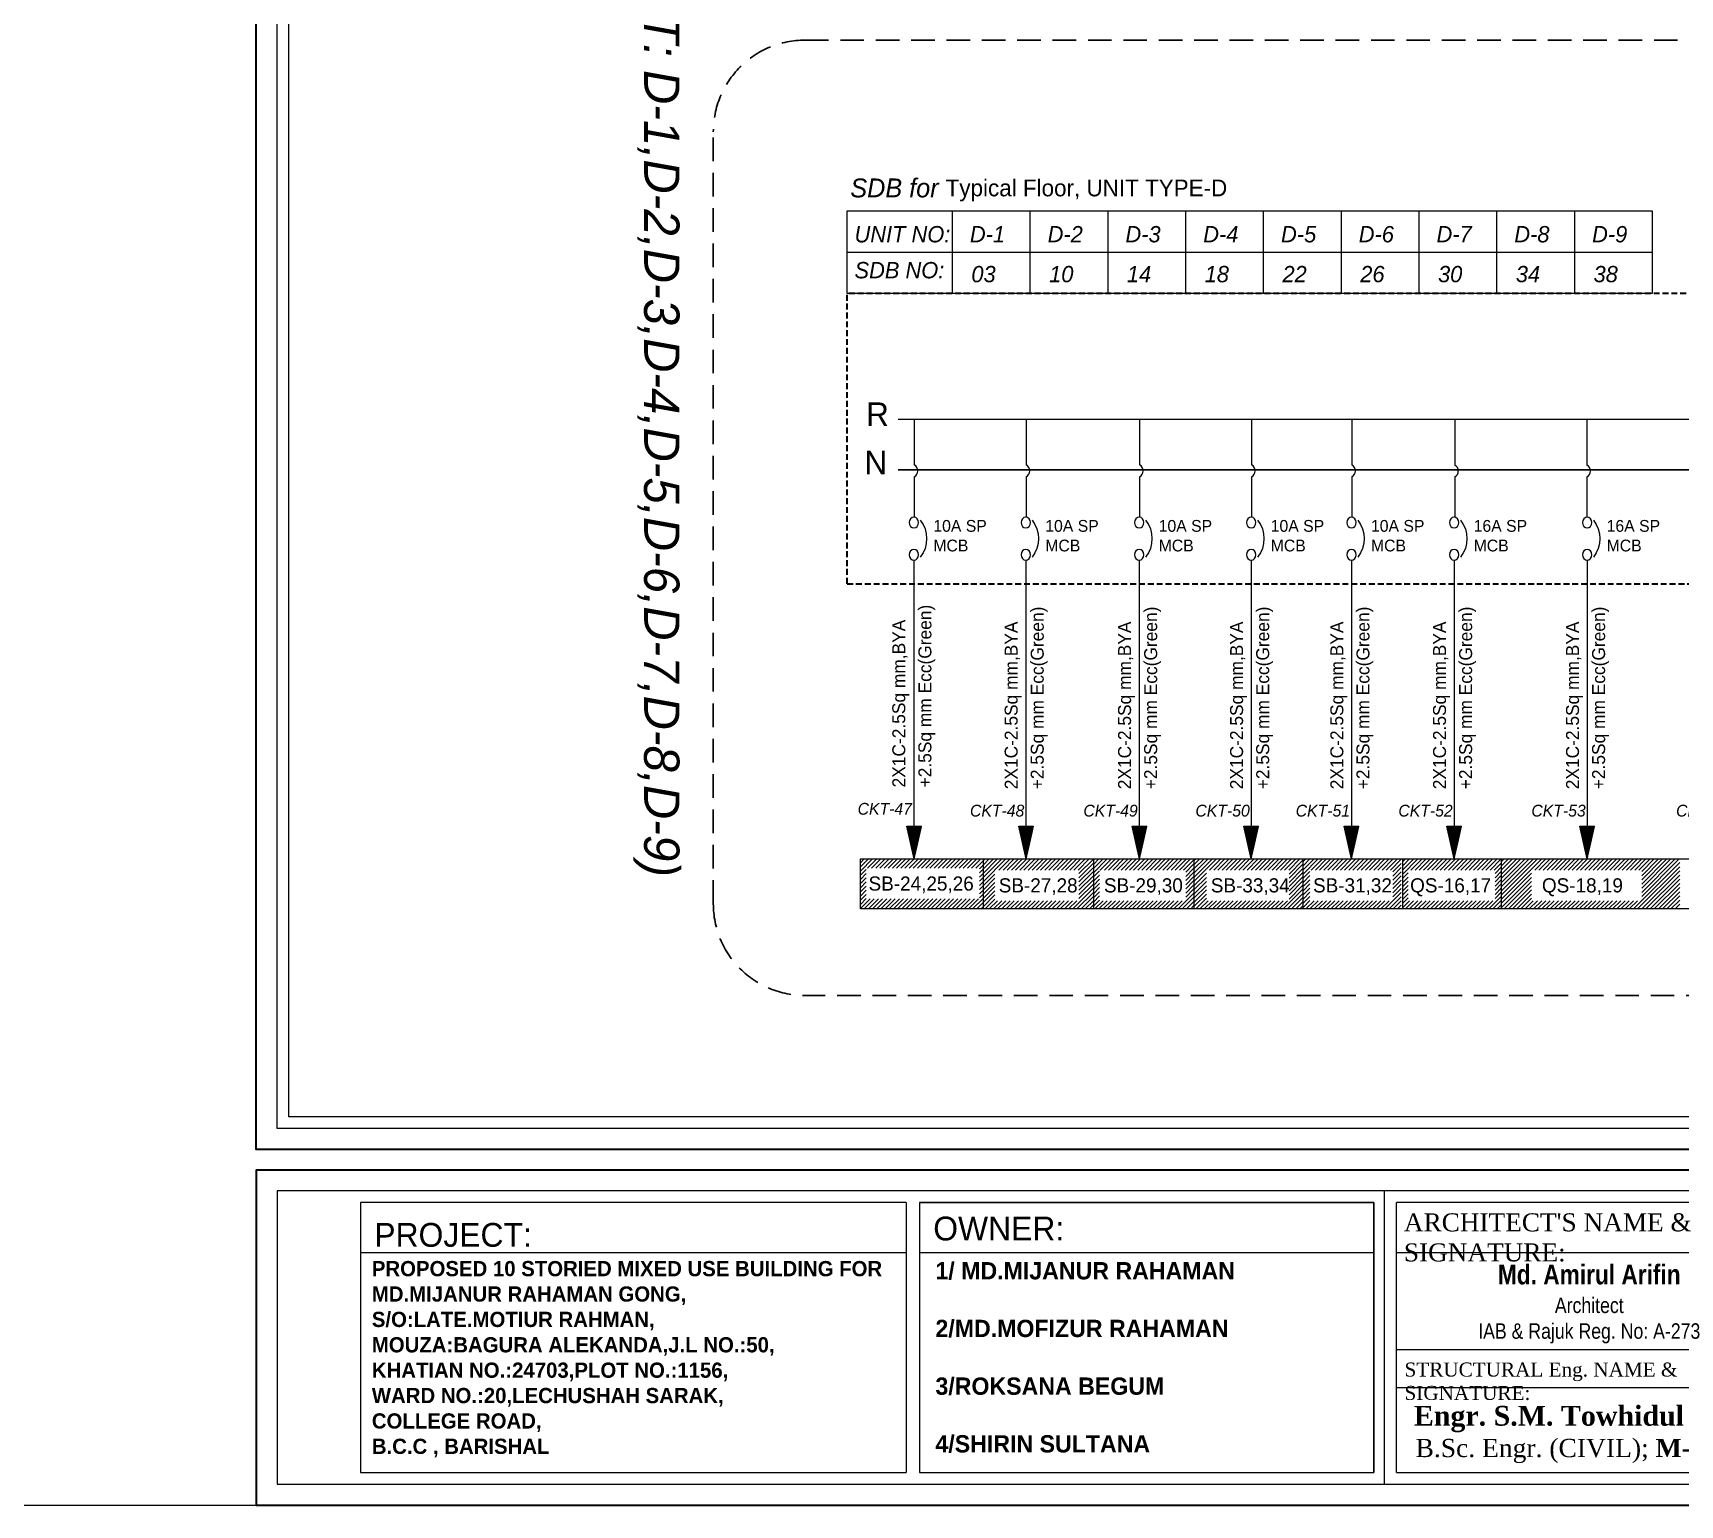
# Model space of a CAD drawing. Header units: inches. Extents: x 109699 to 44449955, y -10987 to 15824140.
# Drawn here: x 217213 to 217912, y -4569 to -3945 of the extents above; entities that cross this region are included whole.
import ezdxf

# ---------------------------------------------------------------- set-up
doc = ezdxf.new("R2010")
doc.units = ezdxf.units.IN
doc.header["$LTSCALE"] = 5
doc.header["$MEASUREMENT"] = 0
doc.linetypes.add('DASHED', pattern=[0.75, 0.5, -0.25])
doc.linetypes.add('DASHED2', pattern=[0.375, 0.25, -0.125])
doc.layers.get('0').update_dxf_attribs({"color": 123})
doc.layers.get('Defpoints').update_dxf_attribs({"lineweight": 5})
for name, color, linetype, lineweight in [('@NORMAL', 7, 'Continuous', 5), ('CKT-TEXT', 6, 'Continuous', 9), ('E-BOX', 20, 'Continuous', 30), ('E-BUSBER-B', 21, 'Continuous', 18), ('E-BUSBER-N', 131, 'Continuous', 18), ('E-CKT-CABLE', 116, 'Continuous', 18), ('E-CKT-TEXT', 135, 'Continuous', 18), ('E-CKT-TEXT-2', 7, 'Continuous', 9), ('E-MCCB', 5, 'Continuous', 13), ('E-QS-Socket-15A', 1, 'Continuous', 9), ('E-SB-Switch-Board', 106, 'Continuous', 18), ('H', 252, 'Continuous', 9), ('Text', 7, 'Continuous', 0), ('WALL-1', 8, 'Continuous', 9)]:
    doc.layers.add(name, color=color, linetype=linetype, lineweight=lineweight)
doc.layers.add('T', color=8, linetype='Continuous')
doc.styles.add('RomanS', font='romans.shx')
doc.styles.add('SH-T2', font='times.ttf')
doc.styles.get("Standard").update_dxf_attribs({"font": 'times.ttf'})
doc.styles.add('TAVE2', font='ROM_____.PFB')
pattern_1 = [(45, (19139.1845, 1241.8574), (-0.8838834765, 0.8838834765), [])]

# ---------------------------------------------------------------- blocks, each defined once
blk = doc.blocks.new('zxczxczxcz')
at = {"layer": '@NORMAL'}
for points in [[(177327.5, -15450.1), (175295.2, -15450.1), (175295.2, -14276.8), (177327.5, -14276.8)], [(177319.9, -15442.5), (175302.8, -15442.5), (175302.8, -14284.5), (177319.9, -14284.5)]]:
    blk.add_lwpolyline(points, close=True, dxfattribs=at)
at = {"layer": 'Text'}
for p, q in [((175700.4, -15497.8), (175700.4, -15671.6)), ((175709, -15497.8), (176001.6, -15497.8)), ((175709, -15497.8), (175709, -15671.6)), ((176001.6, -15497.8), (176001.6, -15671.6)), ((176001.6, -15671.6), (176001.6, -15497.8)), ((176008.4, -15679.2), (176008.4, -15490.2)), ((176016.1, -15671.6), (176016.1, -15497.8)), ((175349, -15529.9), (175700.4, -15529.9)), ((175709, -15529.9), (176001.6, -15529.9)), ((176016.1, -15529.9), (176262.5, -15529.9)), ((176016.1, -15592.4), (176262.5, -15592.4)), ((176016.1, -15616.8), (176262.5, -15616.8))]:
    blk.add_line(p, q, dxfattribs=at)
at = {"layer": 'Text', "lineweight": 30}
blk.add_lwpolyline([(177005.9, -15476.8), (175281.8, -15476.8), (175281.8, -15692.6), (177005.9, -15692.6)], close=True, dxfattribs=at)
at = {"layer": 'Text'}
blk.add_lwpolyline([(176997.7, -15490.2), (175295.2, -15490.2), (175295.2, -15679.2), (176997.7, -15679.2)], close=True, dxfattribs=at)
for points in [[(175700.4, -15497.8), (175349, -15497.8), (175349, -15671.6), (175700.4, -15671.6)], [(176001.6, -15497.8), (175709, -15497.8)], [(176524.2, -15497.8), (176016.1, -15497.8)], [(175709, -15671.6), (176001.6, -15671.6)], [(176016.1, -15671.6), (176524.2, -15671.6)]]:
    blk.add_lwpolyline(points, dxfattribs=at)
at = {"layer": 'WALL-1', "lineweight": 30}
blk.add_lwpolyline([(177340.9, -15463.5), (175281.8, -15463.5), (175281.8, -14263.5), (177340.9, -14263.5)], close=True, dxfattribs=at)
at = {"layer": 'Text'}
for s, insert, char_height, width, attachment_point in [('{\\fFranklin Gothic Medium|b0|i0|c0|p34;\\C1;OWNER:}', (175717.8, -15506.8), 15.338, 414.227, 1), ("{\\C1;ARCHITECT'S NAME & SIGNATURE:}", (176020.9, -15504.7, 29.8), 11.609, 235.441, 1), ('{\\fFranklin Gothic Medium Cond|b0|i0|c0|p34;\\C1;PROJECT:}', (175357.8, -15510.9, 91), 15.338, 414.227, 1), ('\\pt35.29515;{\\fCentury Gothic|b1|i0|c0|p34;PROPOSED 10 STORIED MIXED USE BUILDING FOR \\PMD.MIJANUR RAHAMAN GONG,\\PS/O:LATE.MOTIUR RAHMAN, \\PMOUZA:BAGURA ALEKANDA,J.L NO.:50,\\PKHATIAN NO.:24703,PLOT NO.:1156,\\PWARD NO.:20,LECHUSHAH SARAK,\\P\\pt67.08058;COLLEGE ROAD, \\PB.C.C , BARISHAL }', (175356.2, -15535.4), 9.808, 458.165, 1), ('{\\fArial Narrow|b1|i0|c0|p34;Md. Amirul Arifin\\P\\fArial Narrow|b0|i0|c0|p34;\\H0.7794x;Architect\\PIAB & Rajuk Reg. No: A-273\\fCentury Gothic|b0|i0|c0|p34;\\L\\P\\H1.283x;\\l \\P\\fFranklin Gothic Medium|b0|i0|c0|p34; \\fFranklin Gothic Book|b0|i0|c0|p34;\\H0.6173x;  \\fFranklin Gothic Medium|b0|i0|c0|p34;\\H1.62x; \\fFranklin Gothic Book|b0|i0|c0|p34;\\H0.6173x; \\fFranklin Gothic Medium|b0|i0|c0|p34;\\H1.62x;                                                                                       }', (176140.3, -15537.7), 12.7553, 248.971, 2), ('{\\C1;STRUCTURAL Eng. NAME & SIGNATURE:}', (176021.3, -15600.8, 29.8), 9.029, 235.441, 1), ('{\\fTimes New Roman|b1|i0|c0|p18; Engr. S.M. Towhidul Alam\\P\\fTimes New Roman|b0|i0|c0|p18; \\H0.9205x;B.Sc. Engr. (CIVIL); \\fTimes New Roman|b1|i0|c0|p18;M-23859}', (176136.8, -15628.7, -14.9), 12.7553, 248.971, 2)]:
    blk.add_mtext(s, dxfattribs=dict(at, insert=insert, char_height=char_height, width=width, attachment_point=attachment_point))
at = {"layer": 'Text', "linetype": 'Continuous', "insert": (175719.2, -15536.1), "char_height": 11.145, "width": 329.404, "attachment_point": 1, "style": 'SH-T2'}
blk.add_mtext('\\pt76.20062;{\\fCentury Gothic|b1|i0|c0|p34;1/ MD.MIJANUR RAHAMAN \\P\\P2/MD.MOFIZUR RAHAMAN\\P \\P3/ROKSANA BEGUM\\P\\P4/SHIRIN SULTANA}', dxfattribs=at)
blk = doc.blocks.new('E-CKT TEXT')
for p, q in [((648438.87, 22105.08), (648437.12, 22112.85)), ((648437.12, 22112.85), (648440.62, 22112.85)), ((648437.16, 22112.65), (648437.36, 22112.85)), ((648437.21, 22112.43), (648437.63, 22112.85)), ((648437.26, 22112.21), (648437.89, 22112.85)), ((648437.31, 22112), (648438.16, 22112.85)), ((648437.36, 22111.78), (648438.43, 22112.85)), ((648437.41, 22111.56), (648438.69, 22112.85)), ((648437.46, 22111.35), (648438.96, 22112.85)), ((648437.51, 22111.13), (648439.22, 22112.85)), ((648437.55, 22110.92), (648439.49, 22112.85)), ((648437.6, 22110.7), (648439.75, 22112.85)), ((648437.65, 22110.48), (648440.02, 22112.85)), ((648437.7, 22110.27), (648440.28, 22112.85)), ((648437.75, 22110.05), (648440.55, 22112.85)), ((648437.8, 22109.83), (648440.57, 22112.6)), ((648437.85, 22109.62), (648440.49, 22112.26)), ((648437.9, 22109.4), (648440.41, 22111.92)), ((648437.94, 22109.18), (648440.34, 22111.58)), ((648437.99, 22108.97), (648440.26, 22111.23)), ((648438.04, 22108.75), (648440.18, 22110.89)), ((648438.09, 22108.54), (648440.11, 22110.55)), ((648438.14, 22108.32), (648440.03, 22110.21)), ((648438.87, 22105.08), (648440.62, 22112.85)), ((648438.19, 22108.1), (648439.95, 22109.86)), ((648438.24, 22107.89), (648439.87, 22109.52)), ((648438.29, 22107.67), (648439.8, 22109.18)), ((648438.34, 22107.45), (648439.72, 22108.84)), ((648438.38, 22107.24), (648439.64, 22108.49)), ((648438.43, 22107.02), (648439.56, 22108.15)), ((648438.48, 22106.8), (648439.49, 22107.81)), ((648438.53, 22106.59), (648439.41, 22107.47)), ((648438.58, 22106.37), (648439.33, 22107.13)), ((648438.63, 22106.16), (648439.26, 22106.78)), ((648438.68, 22105.94), (648439.18, 22106.44)), ((648438.73, 22105.72), (648439.1, 22106.1)), ((648438.77, 22105.51), (648439.02, 22105.76)), ((648438.82, 22105.29), (648438.95, 22105.41))]:
    blk.add_line(p, q)
blk = doc.blocks.new('A$C7DE01C66')
at = {"layer": 'E-CKT-CABLE'}
for p, q in [((0, 25.02), (0, 13.35)), ((0, 10.31), (0, 0))]:
    blk.add_line(p, q, dxfattribs=at)
blk.add_arc((-0.81, 11.83), 1.72, 298.1075, 61.8925, dxfattribs=at)

msp = doc.modelspace()

# ---------------------------------------------------------------- hatches: boundary and pattern name
at = {"layer": 'E-QS-Socket-15A'}
h = msp.add_hatch(dxfattribs=at)
h.set_pattern_fill('ANSI31', color=1, scale=10)
h.set_pattern_definition([(45, (21028.382, 1227.5215), (-0.8838834765, 0.8838834765), [])])
h.paths.add_polyline_path([(217835.78, -4294.85), (217817.29, -4294.85), (217817.29, -4294.85), (217817.29, -4294.85), (217793.86, -4294.85), (217793.86, -4316.04), (217835.78, -4316.04)])
h.paths.add_polyline_path([(217796.25, -4312.54), (217833.14, -4312.54), (217833.14, -4299.59), (217796.25, -4299.59)], flags=16)
h = msp.add_hatch(dxfattribs=at)
h.set_pattern_fill('ANSI31', color=1, scale=10)
h.set_pattern_definition([(45, (21070.2941, 1227.5215), (-0.8838834765, 0.8838834765), [])])
h.paths.add_polyline_path([(217911.54, -4294.85), (217859.21, -4294.85), (217859.21, -4294.85), (217859.21, -4294.85), (217835.78, -4294.85), (217835.78, -4316.04), (217911.54, -4316.04)])
h.paths.add_polyline_path([(217848.64, -4312.54), (217895.34, -4312.54), (217895.34, -4299.59), (217848.64, -4299.59)], flags=16)
at = {"layer": 'E-SB-Switch-Board'}
h = msp.add_hatch(dxfattribs=at)
h.set_pattern_fill('ANSI31', color=256, scale=10)
h.set_pattern_definition(pattern_1)
h.paths.add_polyline_path([(217586.86, -4294.85), (217586.86, -4294.85), (217586.86, -4294.85), (217564.06, -4294.85), (217564.06, -4316.04), (217616.07, -4316.04), (217616.07, -4294.85)])
h.paths.add_polyline_path([(217566.53, -4311.77), (217614.57, -4311.77), (217614.57, -4298.82), (217566.53, -4298.82)], flags=16)
h = msp.add_hatch(dxfattribs=at)
h.set_pattern_fill('ANSI31', color=256, scale=10)
h.set_pattern_definition(pattern_1)
h.paths.add_polyline_path([(217616.09, -4294.85), (217616.09, -4316.04), (217662.83, -4316.04), (217662.83, -4294.85)])
h.paths.add_polyline_path([(217621.09, -4312.54), (217656.66, -4312.54), (217656.66, -4299.59), (217621.09, -4299.59)], flags=16)
h = msp.add_hatch(dxfattribs=at)
h.set_pattern_fill('ANSI31', color=256, scale=10)
h.set_pattern_definition([(45, (21023.9546, 1227.5215), (-0.8838834765, 0.8838834765), [])])
h.paths.add_polyline_path([(217705.35, -4316.04), (217705.35, -4294.85), (217683.43, -4294.85), (217683.43, -4294.85), (217683.43, -4294.85), (217662.83, -4294.85), (217662.83, -4316.04)])
h.paths.add_polyline_path([(217665.39, -4312.54), (217702, -4312.54), (217702, -4299.59), (217665.39, -4299.59)], flags=16)
h = msp.add_hatch(dxfattribs=at)
h.set_pattern_fill('ANSI31', color=256, scale=10)
h.set_pattern_definition([(45, (21066.7667, 1227.5215), (-0.8838834765, 0.8838834765), [])])
h.paths.add_polyline_path([(217751.69, -4316.04), (217751.69, -4294.85), (217726.24, -4294.85), (217726.24, -4294.85), (217726.24, -4294.85), (217705.64, -4294.85), (217705.64, -4316.04)])
h.paths.add_polyline_path([(217710.75, -4312.54), (217745.8, -4312.54), (217745.8, -4299.59), (217710.75, -4299.59)], flags=16)
h = msp.add_hatch(dxfattribs=at)
h.set_pattern_fill('ANSI31', color=256, scale=10)
h.set_pattern_definition([(45, (17763.6852, 1241.8574), (-0.8838834765, 0.8838834765), [])])
h.paths.add_polyline_path([(217793.42, -4294.85), (217773.47, -4294.85), (217773.47, -4294.85), (217773.47, -4294.85), (217751.92, -4294.85), (217751.92, -4316.04), (217793.42, -4316.04)])
h.paths.add_polyline_path([(217754.66, -4312.54), (217789.78, -4312.54), (217789.78, -4299.59), (217754.66, -4299.59)], flags=16)

# ---------------------------------------------------------------- linework, layer by layer
at = {"linetype": 'DASHED2', "lineweight": 25, "ltscale": 8}
msp.add_lwpolyline([(217540.56, -3947.63), (218344.17, -3947.63, -0.414214), (218383.05, -3986.51), (218383.05, -4313.9, -0.414214), (218344.17, -4352.78), (217540.56, -4352.78, -0.414214), (217501.68, -4313.9), (217501.68, -3986.51, -0.414214)], format="xyb", close=True, dxfattribs=at)
at = {"layer": 'CKT-TEXT', "extrusion": (0, 0, -1)}
for centre in [(217629.7, -4159.03), (217677.79, -4159.03), (217725.29, -4159.03), (217767.81, -4159.03), (217811.35, -4159.03), (217867.74, -4159.03)]:
    msp.add_ellipse(centre, major_axis=(0, 11.32), ratio=0.8736, start_param=0.810857, end_param=2.330736, dxfattribs=at)
at = {"layer": 'Defpoints', "ltscale": 0.5}
msp.add_ray((184484.87, -4568.82), (1, 0), dxfattribs=at)
at = {"layer": 'E-BOX', "linetype": 'DASHED'}
for p, q in [((217558.43, -4178.14), (217558.43, -4055.12)), ((218161.68, -4055.12), (217558.43, -4055.12)), ((218161.68, -4055.12), (217558.43, -4055.12)), ((217558.43, -4178.14), (218337.75, -4178.14))]:
    msp.add_line(p, q, dxfattribs=at)
at = {"layer": 'E-BUSBER-B', "color": 1}
msp.add_line((217580, -4108.43), (218329.29, -4108.43), dxfattribs=at)
at = {"layer": 'E-BUSBER-N', "lineweight": 25}
msp.add_line((217580, -4129.79), (218329.29, -4129.79), dxfattribs=at)
at = {"layer": 'E-CKT-CABLE'}
for p, q in [((217586.71, -4168.13), (217586.71, -4294.85)), ((217634.18, -4168.13), (217634.18, -4294.85)), ((217682.27, -4168.13), (217682.27, -4294.85)), ((217729.77, -4168.13), (217729.77, -4294.85)), ((217772.29, -4168.13), (217772.29, -4294.85)), ((217815.82, -4168.13), (217815.82, -4294.85)), ((217872.22, -4168.13), (217872.22, -4294.85)), ((217616.07, -4294.85), (217616.07, -4316.04)), ((217662.83, -4294.85), (217662.83, -4316.04)), ((217705.49, -4294.85), (217705.49, -4316.04))]:
    msp.add_line(p, q, dxfattribs=at)
msp.add_lwpolyline([(217564.06, -4294.85), (218278.08, -4294.85), (218278.08, -4316.04), (217564.06, -4316.04)], close=True, dxfattribs=at)
at = {"layer": 'E-MCCB', "extrusion": (0, 0, -1)}
for centre, major_axis, start_param, end_param in [((217586.71, -4152.21), (0, 2.28), 1.57079632679372, 7.853981633973307), ((217582.24, -4159.03), (0, 11.32), 0.810857, 2.330736), ((217634.18, -4152.21), (0, 2.28), 1.570796326787449, 7.853981633967035), ((217682.27, -4152.21), (0, 2.28), 1.570796326787449, 7.853981633967035), ((217729.77, -4152.21), (0, 2.28), 1.570796326787449, 7.853981633967035), ((217772.29, -4152.21), (0, 2.28), 1.570796326787449, 7.853981633967035), ((217815.82, -4152.21), (0, 2.28), 1.570796326787449, 7.853981633967035), ((217872.22, -4152.21), (0, 2.28), 1.57079632679372, 7.853981633973307), ((217586.71, -4165.86), (0, 2.28), 1.570796326795389, 7.853981633974975), ((217634.18, -4165.86), (0, 2.28), 1.570796326788042, 7.853981633967629), ((217682.27, -4165.86), (0, 2.28), 1.570796326788042, 7.853981633967629), ((217729.77, -4165.86), (0, 2.28), 1.570796326788042, 7.853981633967629), ((217772.29, -4165.86), (0, 2.28), 1.570796326788042, 7.853981633967629), ((217815.82, -4165.86), (0, 2.28), 1.570796326788042, 7.853981633967629), ((217872.22, -4165.86), (0, 2.28), 1.570796326795389, 7.853981633974975)]:
    msp.add_ellipse(centre, major_axis=major_axis, ratio=0.8736, start_param=start_param, end_param=end_param, dxfattribs=at)
at = {"layer": 'E-QS-Socket-15A', "color": 1}
msp.add_line((217835.78, -4294.85), (217835.78, -4316.04), dxfattribs=at)
at = {"layer": 'E-SB-Switch-Board'}
for p, q in [((217662.83, -4294.85), (217662.83, -4316.04)), ((217751.69, -4294.85), (217751.69, -4316.04)), ((217793.86, -4294.85), (217793.86, -4316.04))]:
    msp.add_line(p, q, dxfattribs=at)
at = {"layer": 'H', "ltscale": 0.5}
for p, q in [((217602.97, -4019.97), (217602.97, -4055.12)), ((217635.95, -4019.97), (217635.95, -4055.12)), ((217668.93, -4019.97), (217668.93, -4055.12)), ((217701.91, -4019.97), (217701.91, -4055.12)), ((217734.89, -4019.97), (217734.89, -4055.12)), ((217767.87, -4019.97), (217767.87, -4055.12)), ((217800.85, -4019.97), (217800.85, -4055.12)), ((217833.83, -4019.97), (217833.83, -4055.12)), ((217866.81, -4019.97), (217866.81, -4055.12)), ((217899.78, -4019.97), (217899.78, -4055.12)), ((217558.43, -4037.55), (217899.78, -4037.55))]:
    msp.add_line(p, q, dxfattribs=at)
msp.add_lwpolyline([(217558.43, -4019.97), (217899.78, -4019.97), (217899.78, -4055.12), (217558.43, -4055.12)], close=True, dxfattribs=at)

# ---------------------------------------------------------------- block references
at = {"layer": 'E-QS-Socket-15A', "ltscale": 10, "xscale": 1.65870814017606, "yscale": 1.65870814017606, "zscale": 1.65870814017606}
for p in [(217586.9, -4149.91), (217634.32, -4149.91), (217682.41, -4149.91), (217729.91, -4149.91), (217772.43, -4149.91), (217816.08, -4149.95), (217872.14, -4149.96)]:
    msp.add_blockref('A$C7DE01C66', p, dxfattribs=at)
at = {"layer": 'E-QS-Socket-15A', "color": 1, "xscale": 1.791404791323321, "yscale": 1.791404791323321, "zscale": 1.791404791323321}
for p in [(-943800.68, -43894), (-943744.28, -43894)]:
    msp.add_blockref('E-CKT TEXT', p, dxfattribs=at)
at = {"layer": 'E-SB-Switch-Board', "color": 1, "xscale": 1.791404791323321, "yscale": 1.791404791323321, "zscale": 1.791404791323321}
for p in [(-944029.64, -43894), (-943982.17, -43894), (-943934.08, -43894), (-943886.73, -43894), (-943844.21, -43894)]:
    msp.add_blockref('E-CKT TEXT', p, dxfattribs=at)
at = {"layer": 'WALL-1', "linetype": 'Continuous', "xscale": 0.6583637491200001, "yscale": 0.6583637491200001, "zscale": 0.6583637491200001}
msp.add_blockref('zxczxczxcz', (101908.72, 5762.61), dxfattribs=at)

# ---------------------------------------------------------------- texts
at = {"layer": 'CKT-TEXT', "char_height": 5, "width": 29.9821, "attachment_point": 1, "style": 'RomanS'}
for s, insert in [('{\\fCentury Gothic|b0|i0|c0|p34;10A SP\\PMCB}', (217594.98, -4151.12)), ('{\\fCentury Gothic|b0|i0|c0|p34;10A SP\\PMCB}', (217642.44, -4151.12)), ('{\\fCentury Gothic|b0|i0|c0|p34;10A SP\\PMCB}', (217690.53, -4151.12)), ('{\\fCentury Gothic|b0|i0|c0|p34;10A SP\\PMCB}', (217738.03, -4151.12)), ('{\\fCentury Gothic|b0|i0|c0|p34;10A SP\\PMCB}', (217780.55, -4151.12)), ('{\\fCentury Gothic|b0|i0|c0|p34;16A SP\\PMCB}', (217824.09, -4151.12)), ('{\\fCentury Gothic|b0|i0|c0|p34;16A SP\\PMCB}', (217880.48, -4151.12))]:
    msp.add_mtext(s, dxfattribs=dict(at, insert=insert))
at = {"layer": 'E-BUSBER-B', "color": 1, "style": 'TAVE2'}
msp.add_text('R', height=9.95, dxfattribs=at).set_placement((217566.5, -4111.22))
at = {"layer": 'E-BUSBER-N', "lineweight": 25, "style": 'TAVE2'}
msp.add_text('N', height=9.95, dxfattribs=at).set_placement((217565.77, -4131.71))
at = {"layer": 'E-CKT-TEXT', "insert": (217559.77, -4006.32), "char_height": 8, "width": 184.8775, "attachment_point": 1, "style": 'TAVE2'}
msp.add_mtext('{\\fCentury Gothic|b0|i1|c0|p34;SDB for \\A1;\\fCentury Gothic|b0|i0|c0|p34;\\H0.88889x;Typical Floor, UNIT TYPE-D}', dxfattribs=at)
at = {"layer": 'E-CKT-TEXT', "color": 1, "char_height": 5, "width": 24.1526, "attachment_point": 1}
for s, insert in [('{\\fCentury Gothic|b0|i1|c0|p34;\\C256;CKT-47}', (217562.88, -4271.09)), ('{\\fCentury Gothic|b0|i1|c0|p34;\\C256;CKT-48}', (217610.52, -4271.87)), ('{\\fCentury Gothic|b0|i1|c0|p34;\\C256;CKT-49}', (217658.61, -4271.87)), ('{\\fCentury Gothic|b0|i1|c0|p34;\\C256;CKT-50}', (217706.11, -4271.87)), ('{\\fCentury Gothic|b0|i1|c0|p34;\\C256;CKT-51}', (217748.63, -4271.87)), ('{\\fCentury Gothic|b0|i1|c0|p34;\\C256;CKT-52}', (217792.16, -4271.87)), ('{\\fCentury Gothic|b0|i1|c0|p34;\\C256;CKT-53}', (217848.56, -4271.87)), ('{\\fCentury Gothic|b0|i1|c0|p34;\\C256;CKT-54}', (217909.93, -4271.87))]:
    msp.add_mtext(s, dxfattribs=dict(at, insert=insert))
at = {"layer": 'E-CKT-TEXT-2', "color": 7, "char_height": 5.5, "width": 121.8928, "attachment_point": 1, "rotation": 90, "style": 'RomanS'}
for s, insert in [('{\\fCentury Gothic|b0|i0|c0|p34;\\C256;+2.5Sq mm Ecc(Green) }', (217588.65, -4264.52)), ('{\\fCentury Gothic|b0|i0|c0|p34;\\C256;+2.5Sq mm Ecc(Green) }', (217636.28, -4265.3)), ('{\\fCentury Gothic|b0|i0|c0|p34;\\C256;+2.5Sq mm Ecc(Green) }', (217684.38, -4265.3)), ('{\\fCentury Gothic|b0|i0|c0|p34;\\C256;+2.5Sq mm Ecc(Green) }', (217731.88, -4265.3)), ('{\\fCentury Gothic|b0|i0|c0|p34;\\C256;+2.5Sq mm Ecc(Green) }', (217774.4, -4265.3)), ('{\\fCentury Gothic|b0|i0|c0|p34;\\C256;+2.5Sq mm Ecc(Green) }', (217817.93, -4265.3)), ('{\\fCentury Gothic|b0|i0|c0|p34;\\C256;+2.5Sq mm Ecc(Green) }', (217874.32, -4265.3)), ('{\\fCentury Gothic|b0|i0|c0|p34;\\C256;2X1C-2.5Sq mm,BYA}', (217577.58, -4264.52)), ('{\\fCentury Gothic|b0|i0|c0|p34;\\C256;2X1C-2.5Sq mm,BYA}', (217625.22, -4265.3)), ('{\\fCentury Gothic|b0|i0|c0|p34;\\C256;2X1C-2.5Sq mm,BYA}', (217673.31, -4265.3)), ('{\\fCentury Gothic|b0|i0|c0|p34;\\C256;2X1C-2.5Sq mm,BYA}', (217720.81, -4265.3)), ('{\\fCentury Gothic|b0|i0|c0|p34;\\C256;2X1C-2.5Sq mm,BYA}', (217763.33, -4265.3)), ('{\\fCentury Gothic|b0|i0|c0|p34;\\C256;2X1C-2.5Sq mm,BYA}', (217806.86, -4265.3)), ('{\\fCentury Gothic|b0|i0|c0|p34;\\C256;2X1C-2.5Sq mm,BYA}', (217863.26, -4265.3))]:
    msp.add_mtext(s, dxfattribs=dict(at, insert=insert))
at = {"layer": 'E-QS-Socket-15A', "color": 1, "char_height": 6, "width": 67.9723, "attachment_point": 1}
for s, insert in [('{\\fCentury Gothic|b0|i0|c0|p34;\\C256;QS-16,17}', (217797.15, -4303.05)), ('{\\fCentury Gothic|b0|i0|c0|p34;\\C256;QS-18,19}', (217853.04, -4303.05))]:
    msp.add_mtext(s, dxfattribs=dict(at, insert=insert))
at = {"layer": 'E-SB-Switch-Board', "color": 1, "char_height": 6, "attachment_point": 1}
for s, insert, width in [('{\\fCentury Gothic|b0|i0|c0|p34;\\C256;SB-24,25,26}', (217567.51, -4302.28), 44.0631), ('{\\fCentury Gothic|b0|i0|c0|p34;\\C256;SB-27,28}', (217622.7, -4303.05), 33.1236), ('{\\fCentury Gothic|b0|i0|c0|p34;\\C256;SB-29,30}', (217667.32, -4303.05), 33.1236), ('{\\fCentury Gothic|b0|i0|c0|p34;\\C256;SB-33,34}', (217712.63, -4303.05), 33.1236), ('{\\fCentury Gothic|b0|i0|c0|p34;\\C256;SB-31,32}', (217755.97, -4303.05), 33.1236)]:
    msp.add_mtext(s, dxfattribs=dict(at, insert=insert, width=width))
at = {"layer": 'T', "char_height": 6.9222, "attachment_point": 1, "style": 'TAVE2'}
for s, insert, width in [('{\\fCentury Gothic|b0|i1|c0|p34;UNIT NO:}', (217561.56, -4026.48), 58.0871), ('{\\fCentury Gothic|b0|i1|c0|p34;D-1}', (217610.48, -4026.48), 17.2058), ('{\\fCentury Gothic|b0|i1|c0|p34;D-2}', (217643.46, -4026.48), 19.9969), ('{\\fCentury Gothic|b0|i1|c0|p34;D-3}', (217676.44, -4026.48), 19.3731), ('{\\fCentury Gothic|b0|i1|c0|p34;D-4}', (217709.42, -4026.48), 21.4536), ('{\\fCentury Gothic|b0|i1|c0|p34;D-5\\P}', (217742.4, -4026.48), 18.7484), ('{\\fCentury Gothic|b0|i1|c0|p34;D-6\\P}', (217775.37, -4026.48), 18.7484), ('{\\fCentury Gothic|b0|i1|c0|p34;D-7\\P}', (217808.35, -4026.48), 18.7484), ('{\\fCentury Gothic|b0|i1|c0|p34;D-8\\P}', (217841.33, -4026.48), 18.7484), ('{\\fCentury Gothic|b0|i1|c0|p34;D-9\\P}', (217874.31, -4026.48), 18.7484), ('{\\fCentury Gothic|b0|i1|c0|p34;SDB NO:}', (217561.56, -4041.73), 58.0871), ('{\\fCentury Gothic|b0|i1|c0|p34;03}', (217611.1, -4043.4), 20.4676), ('{\\fCentury Gothic|b0|i1|c0|p34;10}', (217644.08, -4043.4), 20.775), ('{\\fCentury Gothic|b0|i1|c0|p34;14}', (217677.06, -4043.4), 20.6216), ('{\\fCentury Gothic|b0|i1|c0|p34;18}', (217710.04, -4043.4), 19.9969), ('{\\fCentury Gothic|b0|i1|c0|p34;22}', (217743.02, -4043.4), 19.9969), ('{\\fCentury Gothic|b0|i1|c0|p34;26}', (217776, -4043.4), 19.9969), ('{\\fCentury Gothic|b0|i1|c0|p34;30}', (217808.98, -4043.4), 19.9969), ('{\\fCentury Gothic|b0|i1|c0|p34;34}', (217841.96, -4043.4), 19.9969), ('{\\fCentury Gothic|b0|i1|c0|p34;38}', (217874.94, -4043.4), 19.9969)]:
    msp.add_mtext(s, dxfattribs=dict(at, insert=insert, width=width))
at = {"layer": 'Text', "insert": (217487.32, -3703.49), "char_height": 15, "width": 750.5724, "attachment_point": 1, "rotation": 270, "style": 'TAVE2'}
msp.add_mtext('\\A1;\\pt450;{\\fCentury Gothic|b0|i0|c0|p34;\\H0.88889x;Typical Floor (1st to 9th)\\A0;\\fCentury Gothic|b0|i1|c0|p34;\\H1.125x;-UNIT: D-1,D-2,D-3,D-4,D-5,D-6,D-7,D-8,D-9)}', dxfattribs=at)

doc.saveas('drawing.dxf')
